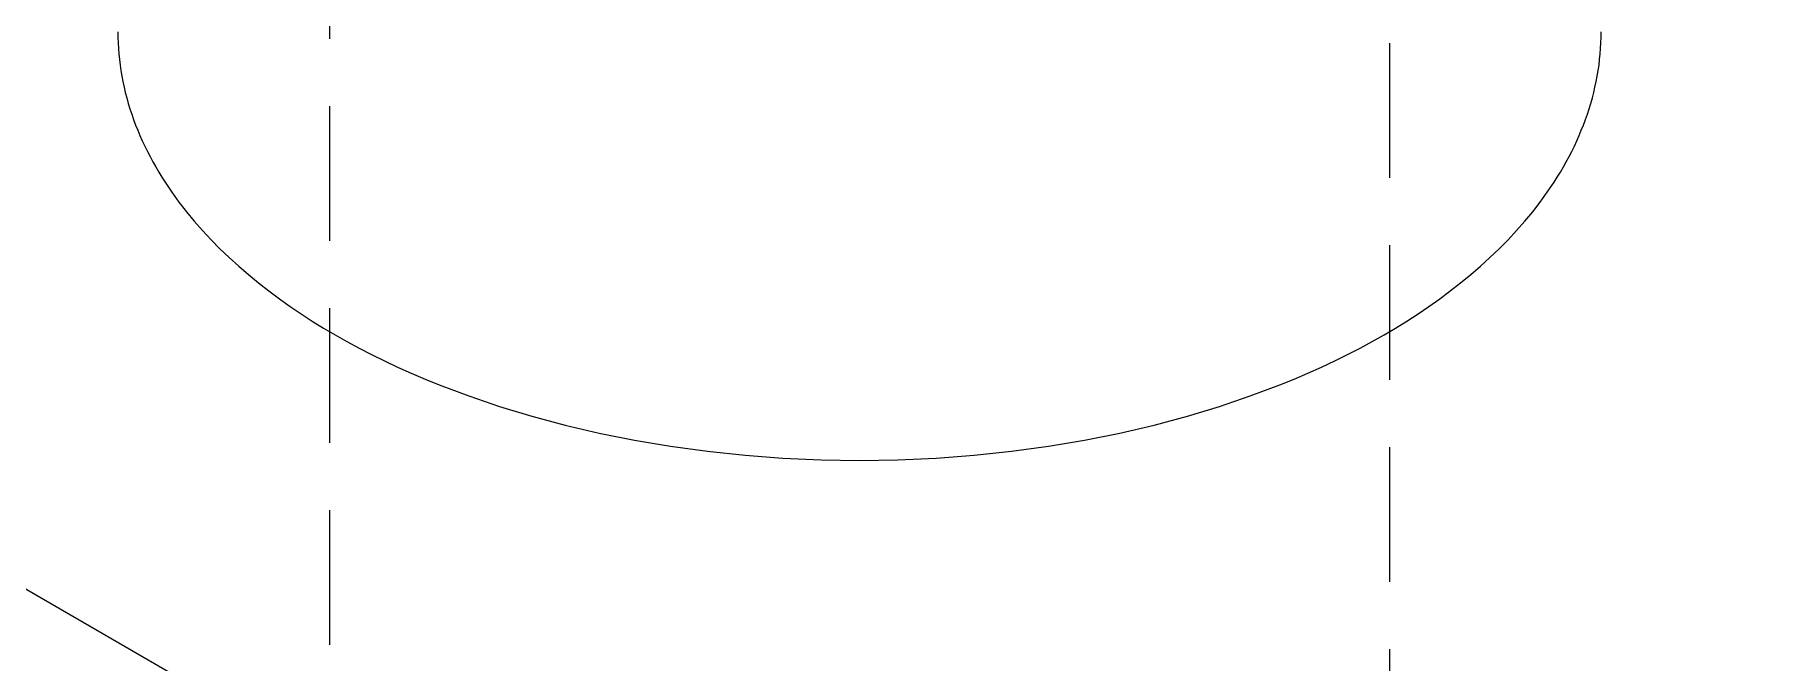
# Model space of a CAD drawing. Header units: millimetres. Extents: x -111 to 4919, y -143 to 3304.
# Drawn here: x 3022.14 to 3038.48, y 1387.93 to 1393.85 of the extents above; entities that cross this region are included whole.
import ezdxf

# ---------------------------------------------------------------- set-up
doc = ezdxf.new("R2010")
doc.units = ezdxf.units.MM
doc.linetypes.add('HIDDEN', pattern=[1.905, 1.27, -0.635])
doc.layers.add('ZANO_R', color=7, linetype='Continuous', lineweight=0)
doc.layers.add('ZANO_R_przerywana', color=7, linetype='HIDDEN', lineweight=0)

msp = doc.modelspace()

# ---------------------------------------------------------------- linework, layer by layer
at = {"layer": 'ZANO_R'}
for p, q in [((2743.551, 1549.423), (3047.606, 1373.876)), ((3022.929, 1393.881), (3022.929, 1393.828)), ((3022.929, 1393.828), (3022.931, 1393.776)), ((3022.931, 1393.776), (3022.934, 1393.724)), ((3022.934, 1393.724), (3022.938, 1393.672)), ((3036.919, 1393.672), (3036.923, 1393.724)), ((3036.923, 1393.724), (3036.926, 1393.776)), ((3036.926, 1393.776), (3036.928, 1393.828)), ((3036.928, 1393.828), (3036.929, 1393.881)), ((3022.938, 1393.672), (3022.943, 1393.619)), ((3022.943, 1393.619), (3022.95, 1393.567)), ((3022.95, 1393.567), (3022.957, 1393.515)), ((3036.9, 1393.515), (3036.908, 1393.567)), ((3036.908, 1393.567), (3036.914, 1393.619)), ((3036.914, 1393.619), (3036.919, 1393.672)), ((3022.957, 1393.515), (3022.966, 1393.463)), ((3022.966, 1393.463), (3022.976, 1393.411)), ((3022.976, 1393.411), (3022.987, 1393.36)), ((3036.87, 1393.36), (3036.881, 1393.411)), ((3036.881, 1393.411), (3036.891, 1393.463)), ((3036.891, 1393.463), (3036.9, 1393.515)), ((3022.987, 1393.36), (3022.999, 1393.308)), ((3022.999, 1393.308), (3023.013, 1393.257)), ((3023.013, 1393.257), (3023.027, 1393.205)), ((3036.83, 1393.205), (3036.845, 1393.257)), ((3036.845, 1393.257), (3036.858, 1393.308)), ((3036.858, 1393.308), (3036.87, 1393.36)), ((3023.027, 1393.205), (3023.043, 1393.154)), ((3023.043, 1393.154), (3023.059, 1393.103)), ((3023.059, 1393.103), (3023.077, 1393.053)), ((3036.78, 1393.053), (3036.798, 1393.103)), ((3036.798, 1393.103), (3036.815, 1393.154)), ((3036.815, 1393.154), (3036.83, 1393.205)), ((3023.077, 1393.053), (3023.096, 1393.002)), ((3023.096, 1393.002), (3023.116, 1392.952)), ((3023.116, 1392.952), (3023.137, 1392.902)), ((3036.72, 1392.902), (3036.741, 1392.952)), ((3036.741, 1392.952), (3036.761, 1393.002)), ((3036.761, 1393.002), (3036.78, 1393.053)), ((3023.137, 1392.902), (3023.159, 1392.852)), ((3023.159, 1392.852), (3023.183, 1392.802)), ((3023.183, 1392.802), (3023.207, 1392.753)), ((3023.207, 1392.753), (3023.232, 1392.704)), ((3036.625, 1392.704), (3036.651, 1392.753)), ((3036.651, 1392.753), (3036.675, 1392.802)), ((3036.675, 1392.802), (3036.698, 1392.852)), ((3036.698, 1392.852), (3036.72, 1392.902)), ((3023.232, 1392.704), (3023.259, 1392.655)), ((3023.259, 1392.655), (3023.286, 1392.606)), ((3023.286, 1392.606), (3023.314, 1392.558)), ((3036.543, 1392.558), (3036.572, 1392.606)), ((3036.572, 1392.606), (3036.599, 1392.655)), ((3036.599, 1392.655), (3036.625, 1392.704)), ((3023.314, 1392.558), (3023.344, 1392.51)), ((3023.344, 1392.51), (3023.374, 1392.462)), ((3023.374, 1392.462), (3023.437, 1392.368)), ((3036.42, 1392.368), (3036.484, 1392.462)), ((3036.484, 1392.462), (3036.514, 1392.51)), ((3036.514, 1392.51), (3036.543, 1392.558)), ((3023.437, 1392.368), (3023.505, 1392.275)), ((3023.505, 1392.275), (3023.575, 1392.184)), ((3036.282, 1392.184), (3036.353, 1392.275)), ((3036.353, 1392.275), (3036.42, 1392.368)), ((3023.575, 1392.184), (3023.65, 1392.094)), ((3023.65, 1392.094), (3023.727, 1392.006)), ((3036.13, 1392.006), (3036.208, 1392.094)), ((3036.208, 1392.094), (3036.282, 1392.184)), ((3023.727, 1392.006), (3023.808, 1391.92)), ((3036.049, 1391.92), (3036.13, 1392.006)), ((3023.808, 1391.92), (3023.892, 1391.835)), ((3023.892, 1391.835), (3023.979, 1391.752)), ((3035.879, 1391.752), (3035.965, 1391.835)), ((3035.965, 1391.835), (3036.049, 1391.92)), ((3023.979, 1391.752), (3024.069, 1391.67)), ((3024.069, 1391.67), (3024.161, 1391.591)), ((3035.697, 1391.591), (3035.789, 1391.67)), ((3035.789, 1391.67), (3035.879, 1391.752)), ((3024.161, 1391.591), (3024.256, 1391.513)), ((3024.256, 1391.513), (3024.353, 1391.437)), ((3024.353, 1391.437), (3024.453, 1391.363)), ((3035.405, 1391.363), (3035.504, 1391.437)), ((3035.504, 1391.437), (3035.602, 1391.513)), ((3035.602, 1391.513), (3035.697, 1391.591)), ((3024.453, 1391.363), (3024.554, 1391.291)), ((3024.554, 1391.291), (3024.658, 1391.221)), ((3035.2, 1391.221), (3035.303, 1391.291)), ((3035.303, 1391.291), (3035.405, 1391.363)), ((3024.658, 1391.221), (3024.763, 1391.153)), ((3024.763, 1391.153), (3024.87, 1391.087)), ((3034.987, 1391.087), (3035.094, 1391.153)), ((3035.094, 1391.153), (3035.2, 1391.221)), ((3024.87, 1391.087), (3024.979, 1391.023)), ((3024.979, 1391.023), (3025.09, 1390.96)), ((3025.09, 1390.96), (3025.205, 1390.898)), ((3034.653, 1390.898), (3034.767, 1390.96)), ((3034.767, 1390.96), (3034.879, 1391.023)), ((3034.879, 1391.023), (3034.987, 1391.087)), ((3025.205, 1390.898), (3025.322, 1390.838)), ((3025.322, 1390.838), (3025.444, 1390.778)), ((3034.414, 1390.778), (3034.535, 1390.838)), ((3034.535, 1390.838), (3034.653, 1390.898)), ((3025.444, 1390.778), (3025.568, 1390.719)), ((3025.568, 1390.719), (3025.696, 1390.662)), ((3025.696, 1390.662), (3025.828, 1390.605)), ((3034.03, 1390.605), (3034.161, 1390.662)), ((3034.161, 1390.662), (3034.289, 1390.719)), ((3034.289, 1390.719), (3034.414, 1390.778)), ((3025.828, 1390.605), (3025.962, 1390.551)), ((3025.962, 1390.551), (3026.241, 1390.446)), ((3033.617, 1390.446), (3033.895, 1390.551)), ((3033.895, 1390.551), (3034.03, 1390.605)), ((3026.241, 1390.446), (3026.532, 1390.347)), ((3026.532, 1390.347), (3026.835, 1390.255)), ((3033.023, 1390.255), (3033.325, 1390.347)), ((3033.325, 1390.347), (3033.617, 1390.446)), ((3026.835, 1390.255), (3027.149, 1390.172)), ((3027.149, 1390.172), (3027.472, 1390.096)), ((3032.385, 1390.096), (3032.709, 1390.172)), ((3032.709, 1390.172), (3033.023, 1390.255)), ((3027.472, 1390.096), (3027.805, 1390.03)), ((3027.805, 1390.03), (3028.146, 1389.972)), ((3028.146, 1389.972), (3028.494, 1389.925)), ((3031.363, 1389.925), (3031.711, 1389.972)), ((3031.711, 1389.972), (3032.052, 1390.03)), ((3032.052, 1390.03), (3032.385, 1390.096)), ((3028.494, 1389.925), (3028.848, 1389.888)), ((3028.848, 1389.888), (3029.206, 1389.861)), ((3029.206, 1389.861), (3029.567, 1389.845)), ((3029.567, 1389.845), (3029.929, 1389.839)), ((3029.929, 1389.839), (3030.291, 1389.845)), ((3030.291, 1389.845), (3030.652, 1389.861)), ((3030.652, 1389.861), (3031.01, 1389.888)), ((3031.01, 1389.888), (3031.363, 1389.925))]:
    msp.add_line(p, q, dxfattribs=at)
at = {"layer": 'ZANO_R_przerywana'}
for p, q in [((3024.929, 1302.374), (3024.929, 1397.584)), ((3034.929, 1397.584), (3034.929, 1302.374))]:
    msp.add_line(p, q, dxfattribs=at)

doc.saveas('drawing.dxf')
